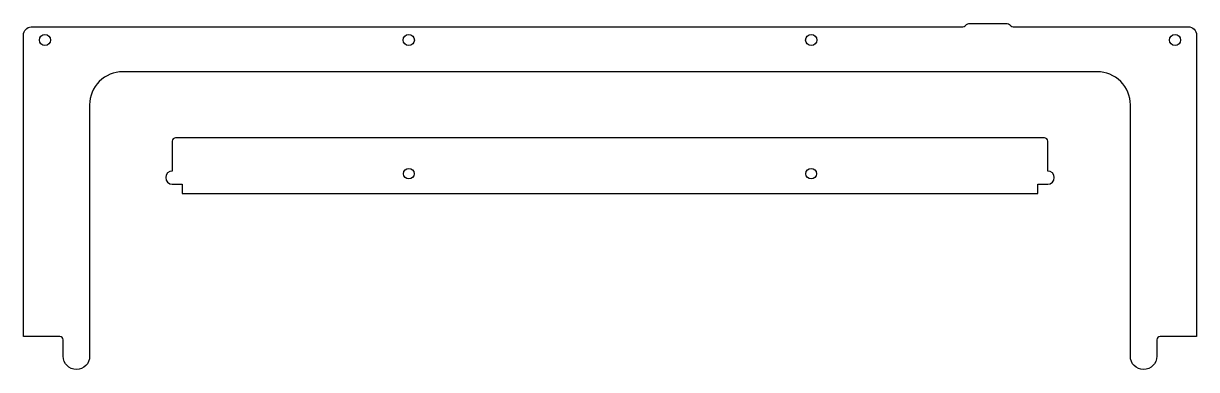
# Model space of a CAD drawing. Header units: millimetres. Extents: x -69 to 285, y -61 to 43.
import ezdxf

# ---------------------------------------------------------------- set-up
doc = ezdxf.new("R2010")
doc.units = ezdxf.units.MM
doc.layers.get('0').update_dxf_attribs({"linetype": 'CONTINUOUS'})

msp = doc.modelspace()

# ---------------------------------------------------------------- linework, layer by layer
for points in [[(-39.38, 28.9, 0.414214), (-49.38, 18.9), (-49.38, -57.1, -1), (-57.38, -57.1), (-57.38, -52.1, 0.414214), (-58.38, -51.1), (-69.38, -51.1), (-69.38, 40, -0.392332), (-67.07, 42.49), (214.64, 42.5, 0.198907), (215.35, 42.79), (215.77, 43.21, -0.198912), (216.47, 43.5), (228.03, 43.5, -0.198912), (228.74, 43.21), (229.15, 42.79, 0.198918), (229.86, 42.5), (282.79, 42.5, -0.413191), (285.28, 40), (285.28, -51.1), (274.28, -51.1, 0.414214), (273.28, -52.1), (273.28, -57.1, -1), (265.28, -57.1), (265.28, 18.9, 0.414214), (255.28, 28.9)], [(-21.38, -7.9), (237.28, -7.9), (237.28, -5.1), (240.28, -5.1, 1), (240.28, -1.1), (240.28, 7.9, 0.414214), (239.28, 8.9), (-23.38, 8.9, 0.414214), (-24.38, 7.9), (-24.38, -1.1, 1), (-24.38, -5.1), (-21.38, -5.1)]]:
    msp.add_lwpolyline(points, format="xyb", close=True)
for centre, radius in [((-62.88, 38.5), 1.7), ((47.12, 38.5), 1.7), ((168.78, 38.5), 1.7), ((278.78, 38.5), 1.7), ((47.12, -1.9), 1.6), ((168.78, -1.9), 1.6)]:
    msp.add_circle(centre, radius)

doc.saveas('drawing.dxf')
